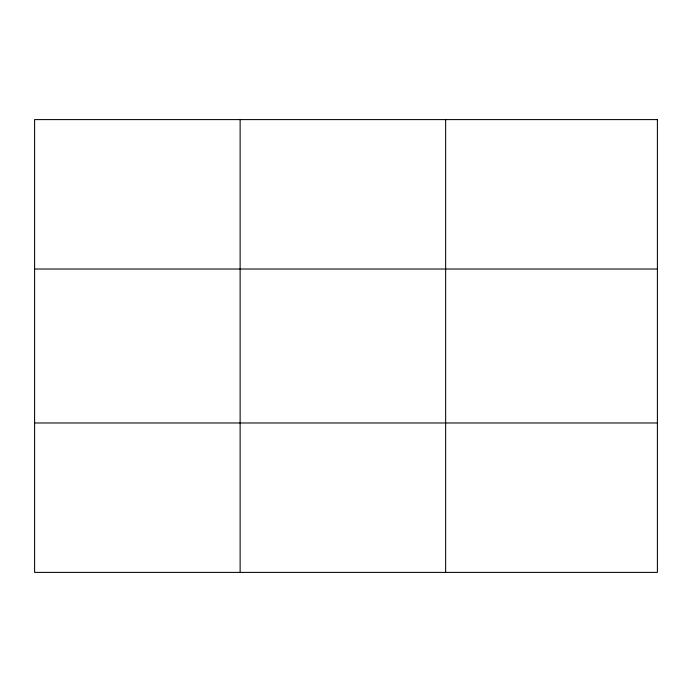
<?xml version="1.0" encoding="UTF-8"?>
<svg xmlns="http://www.w3.org/2000/svg" width="692" height="692" viewBox="0 0 692 692"><rect width="100%" height="100%" fill="white"/><g stroke="black" fill="none" stroke-linecap="round" stroke-linejoin="round"><path stroke-width="1.04" d="M240.124 572.405L240.124 119.595M445.648 572.405L445.648 119.595M34.6 269.024L657.4 269.024M34.6 422.976L657.4 422.976M657.4 119.595L657.4 572.405L34.6 572.405L34.6 119.595L657.4 119.595"/></g></svg>
